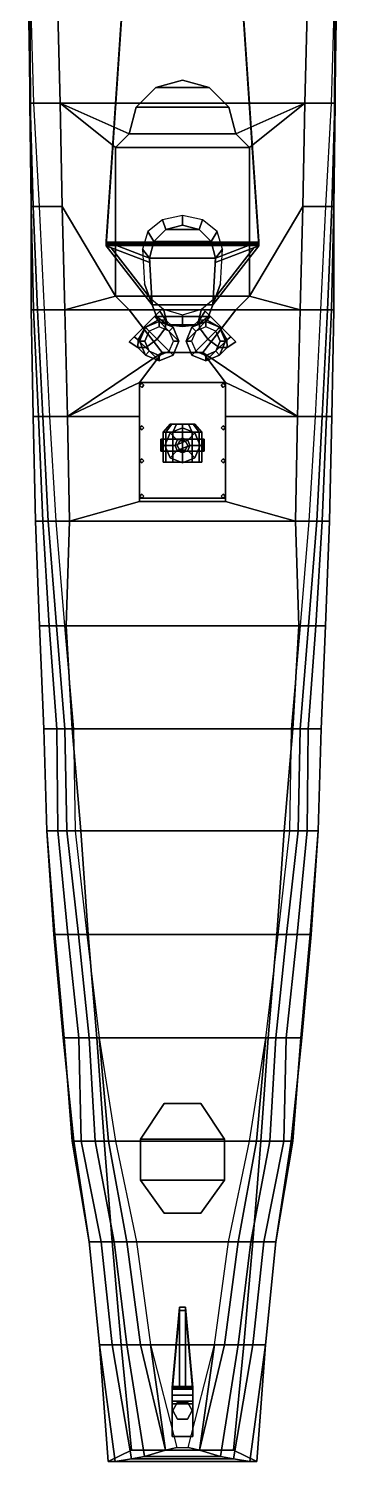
# Model space of a CAD drawing. Extents: x -3.8 to 3.8, y -36.3 to 36.3.
# Drawn here: x -3.77 to 3.77, y -36.3 to -1.26 of the extents above; entities that cross this region are included whole.
import ezdxf

# ---------------------------------------------------------------- set-up
doc = ezdxf.new("R2010")
doc.units = 0
doc.layers.get('0').update_dxf_attribs({"linetype": 'CONTINUOUS'})
doc.layers.add('SUPERSTRUCTURE', color=3, linetype='CONTINUOUS')

msp = doc.modelspace()

# ---------------------------------------------------------------- linework, layer by layer
for points in [[(-3.76, -0.53, 1.01), (-3.77, -0.53, 0.53), (-3.73, -3.08, 0.53), (-3.74, -3.08, 1.01)], [(-3.77, -0.53, 0.53), (-3.72, -0.53), (-3.65, -3.08), (-3.73, -3.08, 0.53)], [(-3.74, -0.53, 1.7), (-3.76, -0.53, 1.01), (-3.74, -3.08, 1.01), (-3.72, -3.08, 1.71)], [(3.73, -3.08, 0.53), (3.65, -3.08), (3.72, -0.53), (3.77, -0.53, 0.53)], [(3.72, -3.08, 1.71), (3.74, -3.08, 1.01), (3.76, -0.53, 1.01), (3.74, -0.53, 1.7)], [(3.74, -3.08, 1.01), (3.73, -3.08, 0.53), (3.77, -0.53, 0.53), (3.76, -0.53, 1.01)], [(-3.74, -3.08, 1.01), (-3.73, -3.08, 0.53), (-3.66, -5.61, 0.53), (-3.71, -5.61, 1.01)], [(-3.72, -3.08, 1.71), (-3.74, -3.08, 1.01), (-3.71, -5.61, 1.01), (-3.71, -5.61, 1.71)], [(-3.73, -3.08, 0.53), (-3.65, -3.08), (-3.51, -5.61), (-3.66, -5.61, 0.53)], [(3.66, -5.61, 0.53), (3.51, -5.61), (3.65, -3.08), (3.73, -3.08, 0.53)], [(3.71, -5.61, 1.01), (3.66, -5.61, 0.53), (3.73, -3.08, 0.53), (3.74, -3.08, 1.01)], [(3.71, -5.61, 1.71), (3.71, -5.61, 1.01), (3.74, -3.08, 1.01), (3.72, -3.08, 1.71)], [(-3.71, -5.61, 1.01), (-3.66, -5.61, 0.53), (-3.55, -8.13, 0.53), (-3.65, -8.13, 1.01)], [(-3.71, -5.61, 1.71), (-3.71, -5.61, 1.01), (-3.65, -8.13, 1.01), (-3.71, -8.13, 1.71)], [(-3.66, -5.61, 0.53), (-3.51, -5.61), (-3.39, -8.13), (-3.55, -8.13, 0.53)], [(3.55, -8.13, 0.53), (3.39, -8.13), (3.51, -5.61), (3.66, -5.61, 0.53)], [(3.65, -8.13, 1.01), (3.55, -8.13, 0.53), (3.66, -5.61, 0.53), (3.71, -5.61, 1.01)], [(3.71, -8.13, 1.71), (3.65, -8.13, 1.01), (3.71, -5.61, 1.01), (3.71, -5.61, 1.71)], [(-3.71, -8.13, 1.71), (-3.65, -8.13, 1.01), (-3.53, -10.74, 1.01), (-3.66, -10.74, 1.71)], [(-3.65, -8.13, 1.01), (-3.55, -8.13, 0.53), (-3.42, -10.74, 0.53), (-3.53, -10.74, 1.01)], [(-3.55, -8.13, 0.53), (-3.39, -8.13), (-3.26, -10.74), (-3.42, -10.74, 0.53)], [(3.42, -10.74, 0.53), (3.26, -10.74), (3.39, -8.13), (3.55, -8.13, 0.53)], [(3.53, -10.74, 1.01), (3.42, -10.74, 0.53), (3.55, -8.13, 0.53), (3.65, -8.13, 1.01)], [(3.66, -10.74, 1.71), (3.53, -10.74, 1.01), (3.65, -8.13, 1.01), (3.71, -8.13, 1.71)], [(-3.66, -10.74, 1.71), (-3.53, -10.74, 1.01), (-3.42, -13.3, 1.01), (-3.6, -13.3, 1.71)], [(-3.53, -10.74, 1.01), (-3.42, -10.74, 0.53), (-3.29, -13.3, 0.53), (-3.42, -13.3, 1.01)], [(-3.42, -10.74, 0.53), (-3.26, -10.74), (-3.1, -13.3), (-3.29, -13.3, 0.53)], [(3.29, -13.3, 0.53), (3.1, -13.3), (3.26, -10.74), (3.42, -10.74, 0.53)], [(3.42, -13.3, 1.01), (3.29, -13.3, 0.53), (3.42, -10.74, 0.53), (3.53, -10.74, 1.01)], [(3.6, -13.3, 1.71), (3.42, -13.3, 1.01), (3.53, -10.74, 1.01), (3.66, -10.74, 1.71)], [(-3.6, -13.3, 1.71), (-3.42, -13.3, 1.01), (-3.27, -15.86, 1.01), (-3.5, -15.86, 1.71)], [(-3.42, -13.3, 1.01), (-3.29, -13.3, 0.53), (-3.09, -15.86, 0.53), (-3.27, -15.86, 1.01)], [(-3.29, -13.3, 0.53), (-3.1, -13.3), (-2.89, -15.86), (-3.09, -15.86, 0.53)], [(3.09, -15.86, 0.53), (2.89, -15.86), (3.1, -13.3), (3.29, -13.3, 0.53)], [(3.27, -15.86, 1.01), (3.09, -15.86, 0.53), (3.29, -13.3, 0.53), (3.42, -13.3, 1.01)], [(3.5, -15.86, 1.71), (3.27, -15.86, 1.01), (3.42, -13.3, 1.01), (3.6, -13.3, 1.71)], [(-3.5, -15.86, 1.71), (-3.27, -15.86, 1.01), (-3.08, -18.38, 1.01), (-3.4, -18.38, 1.71)], [(-3.27, -15.86, 1.01), (-3.09, -15.86, 0.53), (-2.88, -18.38, 0.53), (-3.08, -18.38, 1.01)], [(-3.09, -15.86, 0.53), (-2.89, -15.86), (-2.67, -18.38), (-2.88, -18.38, 0.53)], [(2.88, -18.38, 0.53), (2.67, -18.38), (2.89, -15.86), (3.09, -15.86, 0.53)], [(3.08, -18.38, 1.01), (2.88, -18.38, 0.53), (3.09, -15.86, 0.53), (3.27, -15.86, 1.01)], [(3.4, -18.38, 1.71), (3.08, -18.38, 1.01), (3.27, -15.86, 1.01), (3.5, -15.86, 1.71)], [(-3.4, -18.38, 1.71), (-3.08, -18.38, 1.01), (-3.05, -20.88, 1.01), (-3.32, -20.88, 1.71)], [(-3.08, -18.38, 1.01), (-2.88, -18.38, 0.53), (-2.83, -20.88, 0.53), (-3.05, -20.88, 1.01)], [(-2.88, -18.38, 0.53), (-2.67, -18.38), (-2.63, -20.88), (-2.83, -20.88, 0.53)], [(2.83, -20.88, 0.53), (2.63, -20.88), (2.67, -18.38), (2.88, -18.38, 0.53)], [(3.05, -20.88, 1.01), (2.83, -20.88, 0.53), (2.88, -18.38, 0.53), (3.08, -18.38, 1.01)], [(3.32, -20.88, 1.71), (3.05, -20.88, 1.01), (3.08, -18.38, 1.01), (3.4, -18.38, 1.71)], [(-3.32, -20.88, 1.71), (-3.05, -20.88, 1.01), (-2.81, -23.41, 1.01), (-3.13, -23.41, 1.53)], [(-3.32, -20.88, 1.71), (-3.32, -20.88, 1.71), (-3.13, -23.41, 1.53), (-3.15, -23.41, 1.71)], [(-3.05, -20.88, 1.01), (-2.83, -20.88, 0.53), (-2.55, -23.41, 0.53), (-2.81, -23.41, 1.01)], [(-2.83, -20.88, 0.53), (-2.63, -20.88), (-2.34, -23.41), (-2.55, -23.41, 0.53)], [(2.55, -23.41, 0.53), (2.34, -23.41), (2.63, -20.88), (2.83, -20.88, 0.53)], [(2.81, -23.41, 1.01), (2.55, -23.41, 0.53), (2.83, -20.88, 0.53), (3.05, -20.88, 1.01)], [(3.13, -23.41, 1.53), (2.81, -23.41, 1.01), (3.05, -20.88, 1.01), (3.32, -20.88, 1.71)], [(3.15, -23.41, 1.71), (3.13, -23.41, 1.53), (3.32, -20.88, 1.71)], [(-3.15, -23.41, 1.71), (-3.13, -23.41, 1.53), (-2.9, -25.94, 1.53), (-2.92, -25.94, 1.72)], [(-3.13, -23.41, 1.53), (-2.81, -23.41, 1.01), (-2.54, -25.94, 1.01), (-2.9, -25.94, 1.53)], [(-2.81, -23.41, 1.01), (-2.55, -23.41, 0.53), (-2.29, -25.94, 0.53), (-2.54, -25.94, 1.01)], [(-2.55, -23.41, 0.53), (-2.34, -23.41), (-2.04, -25.94), (-2.29, -25.94, 0.53)], [(2.29, -25.94, 0.53), (2.04, -25.94), (2.34, -23.41), (2.55, -23.41, 0.53)], [(2.54, -25.94, 1.01), (2.29, -25.94, 0.53), (2.55, -23.41, 0.53), (2.81, -23.41, 1.01)], [(2.9, -25.94, 1.53), (2.54, -25.94, 1.01), (2.81, -23.41, 1.01), (3.13, -23.41, 1.53)], [(2.92, -25.94, 1.72), (2.9, -25.94, 1.53), (3.13, -23.41, 1.53), (3.15, -23.41, 1.71)], [(-2.92, -25.94, 1.72), (-2.9, -25.94, 1.53), (-2.7, -28.47, 1.62), (-2.66, -28.47, 1.74)], [(-2.9, -25.94, 1.53), (-2.54, -25.94, 1.01), (-2.48, -28.47, 1.27), (-2.7, -28.47, 1.62)], [(-2.54, -25.94, 1.01), (-2.29, -25.94, 0.53), (-2.14, -28.47, 0.87), (-2.48, -28.47, 1.27)], [(-2.29, -25.94, 0.53), (-2.04, -25.94), (-1.81, -28.47, 0.37), (-2.14, -28.47, 0.87)], [(-2.04, -25.94), (-2.04, -25.94), (-1.64, -28.47), (-1.81, -28.47, 0.37)], [(1.81, -28.47, 0.37), (1.64, -28.47), (2.04, -25.94)], [(2.14, -28.47, 0.87), (1.81, -28.47, 0.37), (2.04, -25.94), (2.29, -25.94, 0.53)], [(2.48, -28.47, 1.27), (2.14, -28.47, 0.87), (2.29, -25.94, 0.53), (2.54, -25.94, 1.01)], [(2.7, -28.47, 1.62), (2.48, -28.47, 1.27), (2.54, -25.94, 1.01), (2.9, -25.94, 1.53)], [(2.66, -28.47, 1.74), (2.7, -28.47, 1.62), (2.9, -25.94, 1.53), (2.92, -25.94, 1.72)], [(-2.66, -28.47, 1.74), (-2.7, -28.47, 1.62), (-2.29, -30.93, 1.61), (-2.29, -30.93, 1.68)], [(-2.7, -28.47, 1.62), (-2.48, -28.47, 1.27), (-1.99, -30.93, 1.27), (-2.29, -30.93, 1.61)], [(-2.48, -28.47, 1.27), (-2.14, -28.47, 0.87), (-1.67, -30.93, 0.87), (-1.99, -30.93, 1.27)], [(-2.14, -28.47, 0.87), (-1.81, -28.47, 0.37), (-1.36, -30.93, 0.37), (-1.67, -30.93, 0.87)], [(-1.81, -28.47, 0.37), (-1.64, -28.47), (-1.13, -30.93), (-1.36, -30.93, 0.37)], [(1.36, -30.93, 0.37), (1.13, -30.93), (1.64, -28.47), (1.81, -28.47, 0.37)], [(1.67, -30.93, 0.87), (1.36, -30.93, 0.37), (1.81, -28.47, 0.37), (2.14, -28.47, 0.87)], [(1.99, -30.93, 1.27), (1.67, -30.93, 0.87), (2.14, -28.47, 0.87), (2.48, -28.47, 1.27)], [(2.29, -30.93, 1.61), (1.99, -30.93, 1.27), (2.48, -28.47, 1.27), (2.7, -28.47, 1.62)], [(2.29, -30.93, 1.68), (2.29, -30.93, 1.61), (2.7, -28.47, 1.62), (2.66, -28.47, 1.74)], [(-2.29, -30.93, 1.68), (-2.29, -30.93, 1.61), (-2.03, -33.45, 1.61), (-2.03, -33.45, 1.68)], [(-2.29, -30.93, 1.61), (-1.99, -30.93, 1.27), (-1.72, -33.45, 1.34), (-2.03, -33.45, 1.61)], [(-1.99, -30.93, 1.27), (-1.67, -30.93, 0.87), (-1.36, -33.45, 0.87), (-1.72, -33.45, 1.34)], [(-1.67, -30.93, 0.87), (-1.36, -30.93, 0.37), (-1.03, -33.45, 0.37), (-1.36, -33.45, 0.87)], [(-1.36, -30.93, 0.37), (-1.13, -30.93), (-0.78, -33.45), (-1.03, -33.45, 0.37)], [(1.03, -33.45, 0.37), (0.78, -33.45), (1.13, -30.93), (1.36, -30.93, 0.37)], [(1.36, -33.45, 0.87), (1.03, -33.45, 0.37), (1.36, -30.93, 0.37), (1.67, -30.93, 0.87)], [(1.72, -33.45, 1.34), (1.36, -33.45, 0.87), (1.67, -30.93, 0.87), (1.99, -30.93, 1.27)], [(2.03, -33.45, 1.61), (1.72, -33.45, 1.34), (1.99, -30.93, 1.27), (2.29, -30.93, 1.61)], [(2.03, -33.45, 1.68), (2.03, -33.45, 1.61), (2.29, -30.93, 1.61), (2.29, -30.93, 1.68)], [(-2.03, -33.45, 1.68), (-2.03, -33.45, 1.61), (-1.65, -36.3, 1.61), (-1.82, -36.3, 1.68)], [(-2.03, -33.45, 1.61), (-1.72, -33.45, 1.34), (-1.25, -36.24, 1.34), (-1.65, -36.3, 1.61)], [(-1.72, -33.45, 1.34), (-1.36, -33.45, 0.87), (-0.93, -36.18, 1.02), (-1.25, -36.24, 1.34)], [(-1.36, -33.45, 0.87), (-1.03, -33.45, 0.37), (-0.42, -36.03, 0.37), (-0.93, -36.18, 1.02)], [(-1.03, -33.45, 0.37), (-0.78, -33.45), (-0.42, -36.03, 0.37)], [(-0.78, -33.45), (-0.14, -35.96), (-0.42, -36.03, 0.37)], [(0.14, -35.96), (0.14, -35.96), (0.78, -33.45), (0.42, -36.03, 0.37)], [(0.93, -36.18, 1.02), (0.42, -36.03, 0.37), (1.03, -33.45, 0.37), (1.36, -33.45, 0.87)], [(0.42, -36.03, 0.37), (0.42, -36.03, 0.37), (0.78, -33.45), (1.03, -33.45, 0.37)], [(1.25, -36.24, 1.34), (0.93, -36.18, 1.02), (1.36, -33.45, 0.87), (1.72, -33.45, 1.34)], [(1.65, -36.3, 1.61), (1.25, -36.24, 1.34), (1.72, -33.45, 1.34), (2.03, -33.45, 1.61)], [(1.82, -36.3, 1.68), (1.65, -36.3, 1.61), (2.03, -33.45, 1.61), (2.03, -33.45, 1.68)], [(-0.93, -36.18, 1.02), (-0.42, -36.03, 0.37), (0.42, -36.03, 0.37), (0.93, -36.18, 1.02)], [(-0.42, -36.03, 0.37), (-0.14, -35.96), (0.14, -35.96), (0.42, -36.03, 0.37)], [(-1.82, -36.3, 1.68), (-1.65, -36.3, 1.61), (1.65, -36.3, 1.61), (1.82, -36.3, 1.68)], [(-1.65, -36.3, 1.61), (-1.25, -36.24, 1.34), (1.25, -36.24, 1.34), (1.65, -36.3, 1.61)], [(-1.25, -36.24, 1.34), (-0.93, -36.18, 1.02), (0.93, -36.18, 1.02), (1.25, -36.24, 1.34)]]:
    msp.add_3dface(points)
at = {"layer": 'SUPERSTRUCTURE'}
for points in [[(-0.5, 13.67, 17.71), (-0.5, 13.76, 17.69), (-1.87, -6.46, 8.6), (-1.87, -6.57, 8.6)], [(-1.87, -6.57, 8.6), (-1.87, -6.46, 8.6), (-0.5, 13.76, 17.69), (-0.5, 13.67, 17.71)], [(1.87, -6.57, 8.6), (1.87, -6.46, 8.6), (0.5, 13.76, 17.69), (0.5, 13.67, 17.71)], [(0.5, 13.67, 17.71), (0.5, 13.76, 17.69), (1.87, -6.46, 8.6), (1.87, -6.57, 8.6)], [(-3.74, -0.53, 1.7), (-3.72, -3.08, 1.71), (-3, -3.08, 2.05), (-3.06, -0.53, 2.02)], [(3, -3.08, 2.05), (3.06, -0.53, 2.02), (-3.06, -0.53, 2.02), (-3, -3.08, 2.05)], [(3.06, -0.53, 2.02), (3, -3.08, 2.05), (3.72, -3.08, 1.71), (3.74, -0.53, 1.7)], [(-0.655, -2.696, 2.04), (-1.134, -3.175, 2.05), (-1.134, -3.175, 2.72), (-0.655, -2.696, 2.72)], [(1.134, -3.175, 2.72), (0.655, -2.696, 2.72), (-0.655, -2.696, 2.72), (-1.134, -3.175, 2.72)], [(0, -2.52, 2.04), (-0.655, -2.696, 2.04), (-0.655, -2.696, 2.72), (0, -2.52, 2.72)], [(0.655, -2.696, 2.72), (0, -2.52, 2.72), (0, -2.52, 2.72), (-0.655, -2.696, 2.72)], [(0.655, -2.696, 2.04), (0, -2.52, 2.04), (0, -2.52, 2.72), (0.655, -2.696, 2.72)], [(1.134, -3.175, 2.05), (0.655, -2.696, 2.04), (0.655, -2.696, 2.72), (1.134, -3.175, 2.72)], [(-3.72, -3.08, 1.71), (-3.71, -5.61, 1.71), (-2.95, -5.61, 2.07), (-3, -3.08, 2.05)], [(-3, -3.08, 2.05), (-1.31, -3.83, 2.056), (1.31, -3.83, 2.056), (3, -3.08, 2.05)], [(-1.64, -4.16, 2.059), (-3, -3.08, 2.05), (-2.95, -5.61, 2.07), (-1.64, -7.8, 2.087)], [(-3, -3.08, 2.05), (-3, -3.08, 2.05), (-1.64, -4.16, 2.056), (-1.31, -3.83, 2.056)], [(1.31, -3.83, 2.056), (1.64, -4.16, 2.059), (3, -3.08, 2.05)], [(2.95, -5.61, 2.07), (3, -3.08, 2.05), (1.64, -4.16, 2.059), (1.64, -7.8, 2.087)], [(3, -3.08, 2.05), (2.95, -5.61, 2.07), (3.71, -5.61, 1.71), (3.72, -3.08, 1.71)], [(-1.134, -3.175, 2.05), (-1.31, -3.83, 2.056), (-1.31, -3.83, 2.72), (-1.134, -3.175, 2.72)], [(1.31, -3.83, 2.72), (1.134, -3.175, 2.72), (-1.134, -3.175, 2.72), (-1.31, -3.83, 2.72)], [(1.31, -3.83, 2.056), (1.134, -3.175, 2.05), (1.134, -3.175, 2.72), (1.31, -3.83, 2.72)], [(-1.31, -3.83, 2.72), (-1.64, -4.16, 2.72), (1.64, -4.16, 2.72), (1.31, -3.83, 2.72)], [(-1.31, -3.83, 2.056), (-1.64, -4.16, 2.059), (-1.64, -4.16, 2.72), (-1.31, -3.83, 2.72)], [(1.64, -4.16, 2.72), (1.64, -4.16, 2.059), (1.31, -3.83, 2.056), (1.31, -3.83, 2.72)], [(1.64, -7.8, 2.72), (1.64, -4.16, 2.72), (-1.64, -4.16, 2.72), (-1.64, -7.8, 2.72)], [(-1.64, -4.16, 2.72), (-1.64, -4.16, 2.059), (-1.64, -7.8, 2.087), (-1.64, -7.8, 2.72)], [(1.64, -7.8, 2.087), (1.64, -4.16, 2.059), (1.64, -4.16, 2.72), (1.64, -7.8, 2.72)], [(-3.71, -5.61, 1.71), (-3.71, -8.13, 1.71), (-2.88, -8.13, 2.09), (-2.95, -5.61, 2.07)], [(-2.88, -8.13, 2.09), (-2.88, -8.13, 2.09), (-1.64, -7.8, 2.087), (-2.95, -5.61, 2.07)], [(-0.49, -5.93, 2.72), (-0.849, -6.22, 2.72), (-0.701, -6.465, 6.64), (-0.405, -6.169, 6.67)], [(0, -5.83, 2.72), (-0.49, -5.93, 2.72), (-0.405, -6.169, 6.67), (0, -6.06, 6.68)], [(0.49, -5.93, 2.72), (0, -5.83, 2.72), (0, -6.06, 6.68), (0.405, -6.169, 6.67)], [(0.849, -6.22, 2.72), (0.49, -5.93, 2.72), (0.405, -6.169, 6.67), (0.701, -6.465, 6.64)], [(2.88, -8.13, 2.09), (2.95, -5.61, 2.07), (1.64, -7.8, 2.087)], [(2.95, -5.61, 2.07), (2.88, -8.13, 2.09), (3.71, -8.13, 1.71), (3.71, -5.61, 1.71)], [(-0.849, -6.22, 2.72), (-0.98, -6.65, 2.72), (-0.81, -6.87, 6.6), (-0.701, -6.465, 6.64)], [(0.701, -6.465, 6.64), (0.405, -6.169, 6.67), (-0.405, -6.169, 6.67), (-0.701, -6.465, 6.64)], [(0.405, -6.169, 6.67), (0, -6.06, 6.68), (0, -6.06, 6.68), (-0.405, -6.169, 6.67)], [(0.98, -6.65, 2.72), (0.849, -6.22, 2.72), (0.701, -6.465, 6.64), (0.81, -6.87, 6.6)], [(-1.87, -6.57, 8.6), (-1.87, -6.46, 8.6), (-0.81, -6.87, 6.58), (-0.8, -6.98, 6.58)], [(-0.8, -6.98, 6.58), (-0.81, -6.87, 6.58), (-1.87, -6.46, 8.6), (-1.87, -6.57, 8.6)], [(-0.74, -8.01, 6.5), (-0.75, -7.9, 6.5), (-1.75, -6.616, 8.372), (-1.87, -6.57, 8.6)], [(-1.87, -6.57, 8.6), (-1.75, -6.616, 8.372), (-0.75, -7.9, 6.5), (-0.74, -8.01, 6.5)], [(-1.85, -6.48, 8.55), (-1.85, -6.52, 8.59), (1.85, -6.52, 8.59), (1.85, -6.48, 8.55)], [(-1.85, -6.52, 8.51), (-1.85, -6.48, 8.55), (1.85, -6.48, 8.55), (1.85, -6.52, 8.51)], [(-1.85, -6.52, 8.59), (-1.85, -6.56, 8.55), (1.85, -6.56, 8.55), (1.85, -6.52, 8.59)], [(-1.85, -6.56, 8.55), (-1.85, -6.52, 8.51), (1.85, -6.52, 8.51), (1.85, -6.56, 8.55)], [(-0.98, -6.65, 2.72), (-0.93, -7.5, 2.72), (-0.74, -8.01, 6.51), (-0.81, -6.87, 6.6)], [(0.81, -6.87, 6.6), (0.701, -6.465, 6.64), (-0.701, -6.465, 6.64), (-0.81, -6.87, 6.6)], [(0.74, -8.01, 6.5), (0.75, -7.9, 6.5), (1.75, -6.616, 8.372), (1.87, -6.57, 8.6)], [(1.87, -6.57, 8.6), (1.75, -6.616, 8.372), (0.75, -7.9, 6.5), (0.74, -8.01, 6.5)], [(0.93, -7.5, 2.72), (0.98, -6.65, 2.72), (0.81, -6.87, 6.6), (0.74, -8.01, 6.51)], [(0.8, -6.98, 6.58), (0.81, -6.87, 6.58), (1.87, -6.46, 8.6), (1.87, -6.57, 8.6)], [(1.87, -6.57, 8.6), (1.87, -6.46, 8.6), (0.81, -6.87, 6.58), (0.8, -6.98, 6.58)], [(0.74, -8.01, 6.51), (0.81, -6.87, 6.6), (-0.81, -6.87, 6.6), (-0.74, -8.01, 6.51)], [(-0.93, -7.5, 2.72), (-0.805, -7.83, 2.72), (-0.641, -8.3, 6.48), (-0.74, -8.01, 6.51)], [(0.805, -7.83, 2.72), (0.93, -7.5, 2.72), (0.74, -8.01, 6.51), (0.641, -8.3, 6.48)], [(-2.88, -8.13, 2.09), (-2.88, -8.13, 2.09), (-1.31, -8.13, 2.09), (-1.64, -7.8, 2.087)], [(-1.64, -7.8, 2.72), (-1.64, -7.8, 2.087), (-1.31, -8.13, 2.09), (-1.31, -8.13, 2.72)], [(1.31, -8.13, 2.72), (1.64, -7.8, 2.72), (-1.64, -7.8, 2.72), (-1.31, -8.13, 2.72)], [(-0.805, -7.83, 2.72), (-0.465, -8.12, 2.72), (-0.37, -8.5, 6.45), (-0.641, -8.3, 6.48)], [(0.641, -8.3, 6.48), (0.74, -8.01, 6.51), (-0.74, -8.01, 6.51), (-0.641, -8.3, 6.48)], [(0.465, -8.12, 2.72), (0.805, -7.83, 2.72), (0.641, -8.3, 6.48), (0.37, -8.5, 6.45)], [(1.31, -8.13, 2.09), (1.64, -7.8, 2.087), (1.64, -7.8, 2.72), (1.31, -8.13, 2.72)], [(2.88, -8.13, 2.09), (1.64, -7.8, 2.087), (1.31, -8.13, 2.09)], [(-3.71, -8.13, 1.71), (-3.66, -10.74, 1.71), (-2.82, -10.74, 2.15), (-2.88, -8.13, 2.09)], [(-2.88, -8.13, 2.09), (-2.82, -10.74, 2.15), (-0.5, -9.18, 2.114), (-1.31, -8.13, 2.09)], [(0.5, -9.18, 2.72), (1.31, -8.13, 2.72), (-1.31, -8.13, 2.72), (-0.5, -9.18, 2.72)], [(-1.31, -8.13, 2.72), (-1.31, -8.13, 2.09), (-0.849, -8.728, 2.104), (-0.849, -8.728, 2.72)], [(-1.305, -8.914, 4.33), (-1.185, -8.794, 4.76), (-0.676, -8.285, 4.76), (-0.556, -8.165, 4.33)], [(-1.185, -8.794, 3.92), (-1.305, -8.914, 4.33), (-0.556, -8.165, 4.33), (-0.676, -8.285, 3.92)], [(-0.931, -8.539, 3.79), (-1.185, -8.794, 3.92), (-0.676, -8.285, 3.92), (-0.931, -8.539, 3.79)], [(-0.931, -8.539, 4.95), (-0.676, -8.285, 4.76), (-1.185, -8.794, 4.76), (-0.931, -8.539, 4.95)], [(-0.931, -8.539, 3.79), (-0.676, -8.285, 3.92), (-0.606, -8.384, 3.991), (-0.909, -8.561, 3.85)], [(-0.676, -8.285, 4.76), (-0.931, -8.539, 4.95), (-0.619, -8.851, 4.81), (-0.415, -8.575, 4.669)], [(-0.909, -8.561, 3.85), (-0.606, -8.384, 3.991), (-0.57, -8.42, 3.621), (-0.909, -8.561, 3.48)], [(-0.556, -8.165, 4.33), (-0.676, -8.285, 4.76), (-0.415, -8.575, 4.669), (-0.414, -8.377, 4.33)], [(-0.676, -8.285, 3.92), (-0.556, -8.165, 4.33), (-0.414, -8.377, 4.33), (-0.606, -8.384, 3.991)], [(0.37, -8.5, 6.45), (0.641, -8.3, 6.48), (-0.641, -8.3, 6.48), (-0.37, -8.5, 6.45)], [(-0.606, -8.384, 3.991), (-0.414, -8.377, 4.33), (-0.231, -8.561, 3.96), (-0.57, -8.42, 3.621)], [(-0.465, -8.12, 2.72), (0, -8.26, 2.72), (0, -8.54, 6.44), (-0.37, -8.5, 6.45)], [(-0.414, -8.377, 4.33), (-0.415, -8.575, 4.669), (-0.09, -8.9, 4.299), (-0.231, -8.561, 3.96)], [(0, -8.26, 2.72), (0.465, -8.12, 2.72), (0.37, -8.5, 6.45), (0, -8.54, 6.44)], [(0.415, -8.575, 4.669), (0.414, -8.377, 4.33), (0.231, -8.561, 3.96), (0.09, -8.9, 4.299)], [(0.414, -8.377, 4.33), (0.606, -8.384, 3.991), (0.57, -8.42, 3.621), (0.231, -8.561, 3.96)], [(0.556, -8.165, 4.33), (0.676, -8.285, 3.92), (0.606, -8.384, 3.991), (0.414, -8.377, 4.33)], [(0.676, -8.285, 4.76), (0.556, -8.165, 4.33), (0.414, -8.377, 4.33), (0.415, -8.575, 4.669)], [(0.931, -8.539, 4.95), (0.676, -8.285, 4.76), (0.415, -8.575, 4.669), (0.619, -8.851, 4.81)], [(0.5, -9.18, 2.114), (2.82, -10.74, 2.15), (2.88, -8.13, 2.09), (1.31, -8.13, 2.09)], [(0.556, -8.165, 4.33), (0.676, -8.285, 4.76), (1.185, -8.794, 4.76), (1.305, -8.914, 4.33)], [(0.676, -8.285, 3.92), (0.556, -8.165, 4.33), (1.305, -8.914, 4.33), (1.185, -8.794, 3.92)], [(0.606, -8.384, 3.991), (0.909, -8.561, 3.85), (0.909, -8.561, 3.48), (0.57, -8.42, 3.621)], [(0.676, -8.285, 3.92), (0.931, -8.539, 3.79), (0.909, -8.561, 3.85), (0.606, -8.384, 3.991)], [(0.931, -8.539, 4.95), (1.185, -8.794, 4.76), (0.676, -8.285, 4.76), (0.931, -8.539, 4.95)], [(0.931, -8.539, 3.79), (0.676, -8.285, 3.92), (1.185, -8.794, 3.92), (0.931, -8.539, 3.79)], [(0.849, -8.728, 2.104), (1.31, -8.13, 2.09), (1.31, -8.13, 2.72), (0.849, -8.728, 2.72)], [(2.88, -8.13, 2.09), (2.82, -10.74, 2.15), (3.66, -10.74, 1.71), (3.71, -8.13, 1.71)], [(-1.185, -8.794, 3.92), (-0.931, -8.539, 3.79), (-0.909, -8.561, 3.85), (-1.086, -8.864, 3.991)], [(-0.931, -8.539, 4.95), (-1.185, -8.794, 4.76), (-0.895, -9.055, 4.669), (-0.619, -8.851, 4.81)], [(-1.086, -8.864, 3.991), (-0.909, -8.561, 3.85), (-0.909, -8.561, 3.48), (-1.05, -8.9, 3.621)], [(-0.909, -8.561, 3.01), (-1.05, -8.9, 3.01), (-1.05, -8.9, 3.621), (-0.909, -8.561, 3.48)], [(-1.05, -8.9, 3.01), (-0.909, -8.561, 3.01), (-0.817, -8.653, 2.72), (-0.92, -8.9, 2.72)], [(-0.849, -8.728, 2.104), (-0.92, -8.9, 2.1), (-0.92, -8.9, 2.72), (-0.849, -8.728, 2.72)], [(-0.57, -8.42, 3.01), (-0.909, -8.561, 3.01), (-0.909, -8.561, 3.48), (-0.57, -8.42, 3.621)], [(-0.909, -8.561, 3.01), (-0.57, -8.42, 3.01), (-0.57, -8.55, 2.72), (-0.817, -8.653, 2.72)], [(-0.415, -8.575, 4.669), (-0.619, -8.851, 4.81), (-0.231, -9.239, 4.44), (-0.09, -8.9, 4.299)], [(-0.231, -8.561, 3.01), (-0.57, -8.42, 3.01), (-0.57, -8.42, 3.621), (-0.231, -8.561, 3.96)], [(-0.57, -8.42, 3.01), (-0.231, -8.561, 3.01), (-0.323, -8.653, 2.72), (-0.57, -8.55, 2.72)], [(0, -8.54, 6.44), (0.37, -8.5, 6.45), (-0.37, -8.5, 6.45), (0, -8.54, 6.44)], [(-0.231, -8.561, 3.01), (-0.09, -8.9, 3.01), (-0.22, -8.9, 2.72), (-0.323, -8.653, 2.72)], [(-0.09, -8.9, 3.01), (-0.231, -8.561, 3.01), (-0.231, -8.561, 3.96), (-0.09, -8.9, 4.299)], [(0.231, -8.561, 3.01), (0.09, -8.9, 3.01), (0.09, -8.9, 4.299), (0.231, -8.561, 3.96)], [(0.09, -8.9, 3.01), (0.231, -8.561, 3.01), (0.323, -8.653, 2.72), (0.22, -8.9, 2.72)], [(0.619, -8.851, 4.81), (0.415, -8.575, 4.669), (0.09, -8.9, 4.299), (0.231, -9.239, 4.44)], [(0.57, -8.42, 3.01), (0.231, -8.561, 3.01), (0.231, -8.561, 3.96), (0.57, -8.42, 3.621)], [(0.231, -8.561, 3.01), (0.57, -8.42, 3.01), (0.57, -8.55, 2.72), (0.323, -8.653, 2.72)], [(0.909, -8.561, 3.01), (0.57, -8.42, 3.01), (0.57, -8.42, 3.621), (0.909, -8.561, 3.48)], [(0.57, -8.42, 3.01), (0.909, -8.561, 3.01), (0.817, -8.653, 2.72), (0.57, -8.55, 2.72)], [(1.185, -8.794, 4.76), (0.931, -8.539, 4.95), (0.619, -8.851, 4.81), (0.895, -9.055, 4.669)], [(0.909, -8.561, 3.01), (1.05, -8.9, 3.01), (0.92, -8.9, 2.72), (0.817, -8.653, 2.72)], [(0.92, -8.9, 2.1), (0.849, -8.728, 2.104), (0.849, -8.728, 2.72), (0.92, -8.9, 2.72)], [(0.931, -8.539, 3.79), (1.185, -8.794, 3.92), (1.086, -8.864, 3.991), (0.909, -8.561, 3.85)], [(1.05, -8.9, 3.01), (0.909, -8.561, 3.01), (0.909, -8.561, 3.48), (1.05, -8.9, 3.621)], [(0.909, -8.561, 3.85), (1.086, -8.864, 3.991), (1.05, -8.9, 3.621), (0.909, -8.561, 3.48)], [(-1.185, -8.794, 4.76), (-1.305, -8.914, 4.33), (-1.093, -9.056, 4.33), (-0.895, -9.055, 4.669)], [(-1.305, -8.914, 4.33), (-1.185, -8.794, 3.92), (-1.086, -8.864, 3.991), (-1.093, -9.056, 4.33)], [(-1.093, -9.056, 4.33), (-1.086, -8.864, 3.991), (-1.05, -8.9, 3.621), (-0.909, -9.239, 3.96)], [(-0.895, -9.055, 4.669), (-1.093, -9.056, 4.33), (-0.909, -9.239, 3.96), (-0.57, -9.38, 4.299)], [(-1.05, -8.9, 3.01), (-0.909, -9.239, 3.01), (-0.909, -9.239, 3.96), (-1.05, -8.9, 3.621)], [(-0.909, -9.239, 3.01), (-1.05, -8.9, 3.01), (-0.92, -8.9, 2.72), (-0.817, -9.147, 2.72)], [(-0.92, -8.9, 2.1), (-0.817, -9.147, 2.11), (-0.817, -9.147, 2.72), (-0.92, -8.9, 2.72)], [(-0.619, -8.851, 4.81), (-0.895, -9.055, 4.669), (-0.57, -9.38, 4.299), (-0.231, -9.239, 4.44)], [(-0.09, -8.9, 3.01), (-0.231, -9.239, 3.01), (-0.323, -9.147, 2.72), (-0.22, -8.9, 2.72)], [(-0.231, -9.239, 3.01), (-0.09, -8.9, 3.01), (-0.09, -8.9, 4.299), (-0.231, -9.239, 4.44)], [(0.09, -8.9, 3.01), (0.231, -9.239, 3.01), (0.231, -9.239, 4.44), (0.09, -8.9, 4.299)], [(0.231, -9.239, 3.01), (0.09, -8.9, 3.01), (0.22, -8.9, 2.72), (0.323, -9.147, 2.72)], [(0.895, -9.055, 4.669), (0.619, -8.851, 4.81), (0.231, -9.239, 4.44), (0.57, -9.38, 4.299)], [(1.093, -9.056, 4.33), (0.895, -9.055, 4.669), (0.57, -9.38, 4.299), (0.909, -9.239, 3.96)], [(1.05, -8.9, 3.01), (0.909, -9.239, 3.01), (0.817, -9.147, 2.72), (0.92, -8.9, 2.72)], [(0.817, -9.147, 2.11), (0.92, -8.9, 2.1), (0.92, -8.9, 2.72), (0.817, -9.147, 2.72)], [(1.305, -8.914, 4.33), (1.185, -8.794, 4.76), (0.895, -9.055, 4.669), (1.093, -9.056, 4.33)], [(1.086, -8.864, 3.991), (1.093, -9.056, 4.33), (0.909, -9.239, 3.96), (1.05, -8.9, 3.621)], [(0.909, -9.239, 3.01), (1.05, -8.9, 3.01), (1.05, -8.9, 3.621), (0.909, -9.239, 3.96)], [(1.185, -8.794, 3.92), (1.305, -8.914, 4.33), (1.093, -9.056, 4.33), (1.086, -8.864, 3.991)], [(-0.5, -9.18, 2.114), (-2.82, -10.74, 2.15), (-2.82, -10.74, 2.15), (-1.05, -9.91, 2.131)], [(-0.5, -9.18, 2.114), (-1.05, -9.91, 2.131), (1.05, -9.91, 2.131), (0.5, -9.18, 2.114)], [(-0.57, -9.38, 3.01), (-0.909, -9.239, 3.01), (-0.817, -9.147, 2.72), (-0.57, -9.25, 2.72)], [(-0.909, -9.239, 3.01), (-0.57, -9.38, 3.01), (-0.57, -9.38, 4.299), (-0.909, -9.239, 3.96)], [(-0.817, -9.147, 2.11), (-0.57, -9.25, 2.11), (-0.57, -9.25, 2.72), (-0.817, -9.147, 2.72)], [(-0.231, -9.239, 3.01), (-0.57, -9.38, 3.01), (-0.57, -9.25, 2.72), (-0.323, -9.147, 2.72)], [(-0.57, -9.25, 2.11), (-0.401, -9.18, 2.114), (-0.401, -9.18, 2.72), (-0.57, -9.25, 2.72)], [(-0.57, -9.38, 3.01), (-0.231, -9.239, 3.01), (-0.231, -9.239, 4.44), (-0.57, -9.38, 4.299)], [(-0.401, -9.18, 2.72), (-0.401, -9.18, 2.114), (0.401, -9.18, 2.114), (0.401, -9.18, 2.72)], [(0.57, -9.38, 3.01), (0.231, -9.239, 3.01), (0.323, -9.147, 2.72), (0.57, -9.25, 2.72)], [(0.231, -9.239, 3.01), (0.57, -9.38, 3.01), (0.57, -9.38, 4.299), (0.231, -9.239, 4.44)], [(0.401, -9.18, 2.114), (0.57, -9.25, 2.11), (0.57, -9.25, 2.72), (0.401, -9.18, 2.72)], [(2.82, -10.74, 2.15), (2.82, -10.74, 2.15), (0.5, -9.18, 2.114), (1.05, -9.91, 2.131)], [(0.909, -9.239, 3.01), (0.57, -9.38, 3.01), (0.57, -9.25, 2.72), (0.817, -9.147, 2.72)], [(0.57, -9.25, 2.11), (0.817, -9.147, 2.11), (0.817, -9.147, 2.72), (0.57, -9.25, 2.72)], [(0.57, -9.38, 3.01), (0.909, -9.239, 3.01), (0.909, -9.239, 3.96), (0.57, -9.38, 4.299)], [(-1.05, -9.91, 2.131), (-2.82, -10.74, 2.15), (-2.82, -10.74, 2.15), (-1.05, -10.74, 2.15)], [(-1.05, -9.91, 2.63), (-1.05, -9.91, 2.131), (-1.05, -10.74, 2.15), (-1.05, -10.74, 2.63)], [(1.05, -12.82, 2.63), (1.05, -9.91, 2.63), (-1.05, -9.91, 2.63), (-1.05, -12.82, 2.63)], [(1.05, -9.91, 2.63), (1.05, -9.91, 2.131), (-1.05, -9.91, 2.131), (-1.05, -9.91, 2.63)], [(-1.05, -9.91, 4.04), (-1.05, -9.91, 3.88), (-1.05, -12.74, 3.88), (-1.05, -12.74, 4.04)], [(1.05, -9.91, 4.04), (1.05, -9.91, 3.88), (-1.05, -9.91, 3.88), (-1.05, -9.91, 4.04)], [(-1.05, -12.74, 3.88), (-1.05, -9.91, 3.88), (1.05, -9.91, 3.88), (1.05, -12.74, 3.88)], [(1.05, -12.74, 4.04), (1.05, -9.91, 4.04), (-1.05, -9.91, 4.04), (-1.05, -12.74, 4.04)], [(-1, -9.93, 2.63), (-1.05, -9.98, 2.63), (-1.05, -9.98, 3.88), (-1, -9.93, 3.88)], [(-1.05, -9.98, 2.63), (-1, -10.03, 2.63), (-1, -10.03, 3.88), (-1.05, -9.98, 3.88)], [(-0.95, -9.98, 2.63), (-1, -9.93, 2.63), (-1, -9.93, 3.88), (-0.95, -9.98, 3.88)], [(-1, -10.03, 2.63), (-0.95, -9.98, 2.63), (-0.95, -9.98, 3.88), (-1, -10.03, 3.88)], [(1, -9.93, 2.63), (0.95, -9.98, 2.63), (0.95, -9.98, 3.88), (1, -9.93, 3.88)], [(0.95, -9.98, 2.63), (1, -10.03, 2.63), (1, -10.03, 3.88), (0.95, -9.98, 3.88)], [(1.05, -9.98, 2.63), (1, -9.93, 2.63), (1, -9.93, 3.88), (1.05, -9.98, 3.88)], [(1, -10.03, 2.63), (1.05, -9.98, 2.63), (1.05, -9.98, 3.88), (1, -10.03, 3.88)], [(1.05, -10.74, 2.15), (1.05, -9.91, 2.131), (1.05, -9.91, 2.63), (1.05, -10.74, 2.63)], [(2.82, -10.74, 2.15), (2.82, -10.74, 2.15), (1.05, -9.91, 2.131), (1.05, -10.74, 2.15)], [(1.05, -12.74, 3.88), (1.05, -9.91, 3.88), (1.05, -9.91, 4.04), (1.05, -12.74, 4.04)], [(-3.66, -10.74, 1.71), (-3.6, -13.3, 1.71), (-2.77, -13.3, 2.14), (-2.82, -10.74, 2.15)], [(-1.05, -10.74, 2.15), (-2.82, -10.74, 2.15), (-2.77, -13.3, 2.14), (-1.05, -12.82, 2.142)], [(-1.05, -10.74, 2.63), (-1.05, -10.74, 2.15), (-1.05, -12.82, 2.142), (-1.05, -12.82, 2.63)], [(1.05, -12.82, 2.142), (1.05, -10.74, 2.15), (1.05, -10.74, 2.63), (1.05, -12.82, 2.63)], [(2.77, -13.3, 2.14), (2.82, -10.74, 2.15), (1.05, -10.74, 2.15), (1.05, -12.82, 2.142)], [(2.82, -10.74, 2.15), (2.77, -13.3, 2.14), (3.6, -13.3, 1.71), (3.66, -10.74, 1.71)], [(-1, -10.97, 2.63), (-1.05, -11.02, 2.63), (-1.05, -11.02, 3.88), (-1, -10.97, 3.88)], [(-1.05, -11.02, 2.63), (-1, -11.07, 2.63), (-1, -11.07, 3.88), (-1.05, -11.02, 3.88)], [(-0.95, -11.02, 2.63), (-1, -10.97, 2.63), (-1, -10.97, 3.88), (-0.95, -11.02, 3.88)], [(-1, -11.07, 2.63), (-0.95, -11.02, 2.63), (-0.95, -11.02, 3.88), (-1, -11.07, 3.88)], [(-0.47, -11.13, 5.33), (-0.407, -11.13, 5.565), (-0.26, -10.93, 5.48), (-0.3, -10.93, 5.33)], [(-0.407, -11.13, 5.095), (-0.47, -11.13, 5.33), (-0.3, -10.93, 5.33), (-0.26, -10.93, 5.18)], [(-0.47, -11.86, 5.33), (-0.407, -11.86, 5.565), (-0.407, -11.13, 5.565), (-0.47, -11.13, 5.33)], [(-0.407, -11.86, 5.095), (-0.47, -11.86, 5.33), (-0.47, -11.13, 5.33), (-0.407, -11.13, 5.095)], [(-0.304, -11.146, 4.04), (-0.43, -11.45, 4.04), (-0.43, -11.45, 4.35), (-0.304, -11.146, 4.35)], [(-0.304, -11.146, 4.35), (-0.43, -11.45, 4.35), (-0.18, -11.45, 4.35), (-0.127, -11.323, 4.35)], [(-0.407, -11.13, 5.565), (-0.235, -11.13, 5.737), (-0.15, -10.93, 5.59), (-0.26, -10.93, 5.48)], [(-0.235, -11.13, 4.923), (-0.407, -11.13, 5.095), (-0.26, -10.93, 5.18), (-0.15, -10.93, 5.07)], [(-0.407, -11.86, 5.565), (-0.235, -11.86, 5.737), (-0.235, -11.13, 5.737), (-0.407, -11.13, 5.565)], [(-0.235, -11.86, 4.923), (-0.407, -11.86, 5.095), (-0.407, -11.13, 5.095), (-0.235, -11.13, 4.923)], [(0, -11.02, 4.04), (-0.304, -11.146, 4.04), (-0.304, -11.146, 4.35), (0, -11.02, 4.35)], [(0, -11.02, 4.35), (-0.304, -11.146, 4.35), (-0.127, -11.323, 4.35), (0, -11.27, 4.35)], [(-0.26, -10.93, 5.48), (0.15, -10.93, 5.07), (0, -10.93, 5.03), (-0.3, -10.93, 5.33)], [(-0.3, -10.93, 5.33), (0, -10.93, 5.03), (-0.15, -10.93, 5.07), (-0.26, -10.93, 5.18)], [(-0.15, -10.93, 5.59), (0.26, -10.93, 5.18), (0.15, -10.93, 5.07), (-0.26, -10.93, 5.48)], [(-0.235, -11.13, 5.737), (0, -11.13, 5.8), (0, -10.93, 5.63), (-0.15, -10.93, 5.59)], [(0, -11.13, 4.86), (-0.235, -11.13, 4.923), (-0.15, -10.93, 5.07), (0, -10.93, 5.03)], [(-0.235, -11.86, 5.737), (0, -11.86, 5.8), (0, -11.13, 5.8), (-0.235, -11.13, 5.737)], [(0, -11.86, 4.86), (-0.235, -11.86, 4.923), (-0.235, -11.13, 4.923), (0, -11.13, 4.86)], [(0, -10.93, 5.63), (0.3, -10.93, 5.33), (0.26, -10.93, 5.18), (-0.15, -10.93, 5.59)], [(0, -11.13, 5.8), (0.235, -11.13, 5.737), (0.15, -10.93, 5.59), (0, -10.93, 5.63)], [(0.235, -11.13, 4.923), (0, -11.13, 4.86), (0, -10.93, 5.03), (0.15, -10.93, 5.07)], [(0.15, -10.93, 5.59), (0.26, -10.93, 5.48), (0.3, -10.93, 5.33), (0, -10.93, 5.63)], [(0.304, -11.146, 4.04), (0, -11.02, 4.04), (0, -11.02, 4.35), (0.304, -11.146, 4.35)], [(0.304, -11.146, 4.35), (0, -11.02, 4.35), (0, -11.27, 4.35), (0.127, -11.323, 4.35)], [(0, -11.86, 5.8), (0.235, -11.86, 5.737), (0.235, -11.13, 5.737), (0, -11.13, 5.8)], [(0.235, -11.86, 4.923), (0, -11.86, 4.86), (0, -11.13, 4.86), (0.235, -11.13, 4.923)], [(0.43, -11.45, 4.35), (0.304, -11.146, 4.35), (0.127, -11.323, 4.35), (0.18, -11.45, 4.35)], [(0.235, -11.13, 5.737), (0.407, -11.13, 5.565), (0.26, -10.93, 5.48), (0.15, -10.93, 5.59)], [(0.407, -11.13, 5.095), (0.235, -11.13, 4.923), (0.15, -10.93, 5.07), (0.26, -10.93, 5.18)], [(0.235, -11.86, 5.737), (0.407, -11.86, 5.565), (0.407, -11.13, 5.565), (0.235, -11.13, 5.737)], [(0.407, -11.86, 5.095), (0.235, -11.86, 4.923), (0.235, -11.13, 4.923), (0.407, -11.13, 5.095)], [(0.407, -11.13, 5.565), (0.47, -11.13, 5.33), (0.3, -10.93, 5.33), (0.26, -10.93, 5.48)], [(0.47, -11.13, 5.33), (0.407, -11.13, 5.095), (0.26, -10.93, 5.18), (0.3, -10.93, 5.33)], [(0.43, -11.45, 4.04), (0.304, -11.146, 4.04), (0.304, -11.146, 4.35), (0.43, -11.45, 4.35)], [(0.407, -11.86, 5.565), (0.47, -11.86, 5.33), (0.47, -11.13, 5.33), (0.407, -11.13, 5.565)], [(0.47, -11.86, 5.33), (0.407, -11.86, 5.095), (0.407, -11.13, 5.095), (0.47, -11.13, 5.33)], [(1, -10.97, 2.63), (0.95, -11.02, 2.63), (0.95, -11.02, 3.88), (1, -10.97, 3.88)], [(0.95, -11.02, 2.63), (1, -11.07, 2.63), (1, -11.07, 3.88), (0.95, -11.02, 3.88)], [(1.05, -11.02, 2.63), (1, -10.97, 2.63), (1, -10.97, 3.88), (1.05, -11.02, 3.88)], [(1, -11.07, 2.63), (1.05, -11.02, 2.63), (1.05, -11.02, 3.88), (1, -11.07, 3.88)], [(-0.47, -11.3, 4.8), (-0.5, -11.3, 4.72), (-0.53, -11.3, 4.84), (-0.47, -11.3, 4.84)], [(-0.53, -11.59, 4.84), (-0.53, -11.3, 4.84), (-0.5, -11.3, 4.72), (-0.5, -11.59, 4.72)], [(-0.5, -11.53, 5.33), (-0.5, -11.36, 5.33), (-0.53, -11.3, 4.84), (-0.53, -11.59, 4.84)], [(-0.47, -11.3, 4.84), (-0.53, -11.3, 4.84), (-0.5, -11.36, 5.33), (-0.47, -11.36, 5.33)], [(-0.47, -11.53, 5.33), (-0.5, -11.53, 5.33), (-0.53, -11.59, 4.84), (-0.47, -11.59, 4.84)], [(0.47, -11.3, 4.8), (0.5, -11.3, 4.72), (-0.5, -11.3, 4.72), (-0.47, -11.3, 4.8)], [(-0.5, -11.59, 4.72), (-0.5, -11.3, 4.72), (0.5, -11.3, 4.72), (0.5, -11.59, 4.72)], [(-0.47, -11.36, 5.33), (-0.5, -11.36, 5.33), (-0.5, -11.4, 5.4), (-0.47, -11.4, 5.4)], [(-0.5, -11.49, 5.4), (-0.5, -11.4, 5.4), (-0.5, -11.36, 5.33), (-0.5, -11.53, 5.33)], [(-0.47, -11.4, 5.4), (-0.5, -11.4, 5.4), (-0.5, -11.49, 5.4), (-0.47, -11.49, 5.4)], [(-0.47, -11.49, 5.4), (-0.5, -11.49, 5.4), (-0.5, -11.53, 5.33), (-0.47, -11.53, 5.33)], [(0.47, -11.59, 4.8), (0.47, -11.3, 4.8), (-0.47, -11.3, 4.8), (-0.47, -11.59, 4.8)], [(-0.47, -11.59, 4.8), (-0.47, -11.3, 4.8), (-0.47, -11.3, 4.84), (-0.47, -11.59, 4.84)], [(-0.47, -11.59, 4.84), (-0.47, -11.3, 4.84), (-0.47, -11.36, 5.33), (-0.47, -11.53, 5.33)], [(-0.47, -11.53, 5.33), (-0.47, -11.36, 5.33), (-0.47, -11.4, 5.4), (-0.47, -11.49, 5.4)], [(-0.43, -11.45, 4.04), (-0.304, -11.754, 4.04), (-0.304, -11.754, 4.35), (-0.43, -11.45, 4.35)], [(-0.43, -11.45, 4.35), (-0.304, -11.754, 4.35), (-0.127, -11.577, 4.35), (-0.18, -11.45, 4.35)], [(-0.18, -11.45, 4.49), (0.127, -11.323, 4.49), (0, -11.27, 4.49), (-0.127, -11.323, 4.49)], [(-0.127, -11.323, 4.35), (-0.18, -11.45, 4.35), (-0.18, -11.45, 4.49), (-0.127, -11.323, 4.49)], [(-0.127, -11.577, 4.49), (0.18, -11.45, 4.49), (0.127, -11.323, 4.49), (-0.18, -11.45, 4.49)], [(-0.18, -11.45, 4.35), (-0.127, -11.577, 4.35), (-0.127, -11.577, 4.49), (-0.18, -11.45, 4.49)], [(-0.065, -11.337, 4.49), (-0.13, -11.45, 4.49), (-0.13, -11.45, 4.72), (-0.065, -11.337, 4.72)], [(-0.13, -11.45, 4.49), (-0.065, -11.563, 4.49), (-0.065, -11.563, 4.72), (-0.13, -11.45, 4.72)], [(0, -11.27, 4.35), (-0.127, -11.323, 4.35), (-0.127, -11.323, 4.49), (0, -11.27, 4.49)], [(0, -11.63, 4.49), (0.127, -11.577, 4.49), (0.18, -11.45, 4.49), (-0.127, -11.577, 4.49)], [(0.065, -11.337, 4.49), (-0.065, -11.337, 4.49), (-0.065, -11.337, 4.72), (0.065, -11.337, 4.72)], [(-0.065, -11.563, 4.49), (0.065, -11.563, 4.49), (0.065, -11.563, 4.72), (-0.065, -11.563, 4.72)], [(0.127, -11.323, 4.35), (0, -11.27, 4.35), (0, -11.27, 4.49), (0.127, -11.323, 4.49)], [(0.13, -11.45, 4.49), (0.065, -11.337, 4.49), (0.065, -11.337, 4.72), (0.13, -11.45, 4.72)], [(0.065, -11.563, 4.49), (0.13, -11.45, 4.49), (0.13, -11.45, 4.72), (0.065, -11.563, 4.72)], [(0.18, -11.45, 4.35), (0.127, -11.323, 4.35), (0.127, -11.323, 4.49), (0.18, -11.45, 4.49)], [(0.127, -11.577, 4.35), (0.18, -11.45, 4.35), (0.18, -11.45, 4.49), (0.127, -11.577, 4.49)], [(0.304, -11.754, 4.35), (0.43, -11.45, 4.35), (0.18, -11.45, 4.35), (0.127, -11.577, 4.35)], [(0.304, -11.754, 4.04), (0.43, -11.45, 4.04), (0.43, -11.45, 4.35), (0.304, -11.754, 4.35)], [(0.47, -11.36, 5.33), (0.5, -11.36, 5.33), (0.53, -11.3, 4.84), (0.47, -11.3, 4.84)], [(0.47, -11.3, 4.84), (0.47, -11.59, 4.84), (0.47, -11.53, 5.33), (0.47, -11.36, 5.33)], [(0.47, -11.3, 4.8), (0.47, -11.59, 4.8), (0.47, -11.59, 4.84), (0.47, -11.3, 4.84)], [(0.47, -11.3, 4.84), (0.53, -11.3, 4.84), (0.5, -11.3, 4.72), (0.47, -11.3, 4.8)], [(0.47, -11.4, 5.4), (0.5, -11.4, 5.4), (0.5, -11.36, 5.33), (0.47, -11.36, 5.33)], [(0.47, -11.36, 5.33), (0.47, -11.53, 5.33), (0.47, -11.49, 5.4), (0.47, -11.4, 5.4)], [(0.47, -11.49, 5.4), (0.5, -11.49, 5.4), (0.5, -11.4, 5.4), (0.47, -11.4, 5.4)], [(0.47, -11.53, 5.33), (0.5, -11.53, 5.33), (0.5, -11.49, 5.4), (0.47, -11.49, 5.4)], [(0.47, -11.59, 4.84), (0.53, -11.59, 4.84), (0.5, -11.53, 5.33), (0.47, -11.53, 5.33)], [(0.5, -11.36, 5.33), (0.5, -11.53, 5.33), (0.53, -11.59, 4.84), (0.53, -11.3, 4.84)], [(0.53, -11.3, 4.84), (0.53, -11.59, 4.84), (0.5, -11.59, 4.72), (0.5, -11.3, 4.72)], [(0.5, -11.4, 5.4), (0.5, -11.49, 5.4), (0.5, -11.53, 5.33), (0.5, -11.36, 5.33)], [(-1, -11.78, 2.63), (-1.05, -11.83, 2.63), (-1.05, -11.83, 3.88), (-1, -11.78, 3.88)], [(-1.05, -11.83, 2.63), (-1, -11.88, 2.63), (-1, -11.88, 3.88), (-1.05, -11.83, 3.88)], [(-0.95, -11.83, 2.63), (-1, -11.78, 2.63), (-1, -11.78, 3.88), (-0.95, -11.83, 3.88)], [(-1, -11.88, 2.63), (-0.95, -11.83, 2.63), (-0.95, -11.83, 3.88), (-1, -11.88, 3.88)], [(-0.47, -11.59, 4.84), (-0.53, -11.59, 4.84), (-0.5, -11.59, 4.72), (-0.47, -11.59, 4.8)], [(-0.47, -11.59, 4.8), (-0.5, -11.59, 4.72), (0.5, -11.59, 4.72), (0.47, -11.59, 4.8)], [(-0.47, -11.86, 5.33), (0.407, -11.86, 5.095), (0.47, -11.86, 5.33), (-0.407, -11.86, 5.565)], [(-0.407, -11.86, 5.095), (0.235, -11.86, 4.923), (0.407, -11.86, 5.095), (-0.47, -11.86, 5.33)], [(-0.407, -11.86, 5.565), (0.47, -11.86, 5.33), (0.407, -11.86, 5.565), (-0.235, -11.86, 5.737)], [(-0.235, -11.86, 4.923), (0, -11.86, 4.86), (0.235, -11.86, 4.923), (-0.407, -11.86, 5.095)], [(-0.304, -11.754, 4.35), (0, -11.88, 4.35), (0, -11.63, 4.35), (-0.127, -11.577, 4.35)], [(-0.304, -11.754, 4.04), (0, -11.88, 4.04), (0, -11.88, 4.35), (-0.304, -11.754, 4.35)], [(-0.235, -11.86, 5.737), (0.407, -11.86, 5.565), (0.235, -11.86, 5.737), (0, -11.86, 5.8)], [(-0.127, -11.577, 4.35), (0, -11.63, 4.35), (0, -11.63, 4.49), (-0.127, -11.577, 4.49)], [(0, -11.63, 4.35), (0.127, -11.577, 4.35), (0.127, -11.577, 4.49), (0, -11.63, 4.49)], [(0, -11.88, 4.35), (0.304, -11.754, 4.35), (0.127, -11.577, 4.35), (0, -11.63, 4.35)], [(0, -11.88, 4.04), (0.304, -11.754, 4.04), (0.304, -11.754, 4.35), (0, -11.88, 4.35)], [(0.47, -11.59, 4.8), (0.5, -11.59, 4.72), (0.53, -11.59, 4.84), (0.47, -11.59, 4.84)], [(1, -11.78, 2.63), (0.95, -11.83, 2.63), (0.95, -11.83, 3.88), (1, -11.78, 3.88)], [(0.95, -11.83, 2.63), (1, -11.88, 2.63), (1, -11.88, 3.88), (0.95, -11.83, 3.88)], [(1.05, -11.83, 2.63), (1, -11.78, 2.63), (1, -11.78, 3.88), (1.05, -11.83, 3.88)], [(1, -11.88, 2.63), (1.05, -11.83, 2.63), (1.05, -11.83, 3.88), (1, -11.88, 3.88)], [(2.77, -13.3, 2.14), (1.05, -12.82, 2.142), (-1.05, -12.82, 2.142), (-2.77, -13.3, 2.14)], [(-1, -12.64, 2.63), (-1.05, -12.69, 2.63), (-1.05, -12.69, 3.88), (-1, -12.64, 3.88)], [(-1.05, -12.69, 2.63), (-1, -12.74, 2.63), (-1, -12.74, 3.88), (-1.05, -12.69, 3.88)], [(-1.05, -12.74, 4.04), (-1.05, -12.74, 3.88), (1.05, -12.74, 3.88), (1.05, -12.74, 4.04)], [(-1.05, -12.82, 2.63), (-1.05, -12.82, 2.142), (1.05, -12.82, 2.142), (1.05, -12.82, 2.63)], [(-0.95, -12.69, 2.63), (-1, -12.64, 2.63), (-1, -12.64, 3.88), (-0.95, -12.69, 3.88)], [(-1, -12.74, 2.63), (-0.95, -12.69, 2.63), (-0.95, -12.69, 3.88), (-1, -12.74, 3.88)], [(1, -12.64, 2.63), (0.95, -12.69, 2.63), (0.95, -12.69, 3.88), (1, -12.64, 3.88)], [(0.95, -12.69, 2.63), (1, -12.74, 2.63), (1, -12.74, 3.88), (0.95, -12.69, 3.88)], [(1.05, -12.69, 2.63), (1, -12.64, 2.63), (1, -12.64, 3.88), (1.05, -12.69, 3.88)], [(1, -12.74, 2.63), (1.05, -12.69, 2.63), (1.05, -12.69, 3.88), (1, -12.74, 3.88)], [(-3.6, -13.3, 1.71), (-3.5, -15.86, 1.71), (-2.85, -15.86, 2.11), (-2.77, -13.3, 2.14)], [(-2.77, -13.3, 2.14), (-2.85, -15.86, 2.11), (2.85, -15.86, 2.11), (2.77, -13.3, 2.14)], [(2.77, -13.3, 2.14), (2.85, -15.86, 2.11), (3.5, -15.86, 1.71), (3.6, -13.3, 1.71)], [(-3.5, -15.86, 1.71), (-3.4, -18.38, 1.71), (-2.7, -18.38, 2.07), (-2.85, -15.86, 2.11)], [(2.7, -18.38, 2.07), (2.85, -15.86, 2.11), (-2.85, -15.86, 2.11), (-2.7, -18.38, 2.07)], [(2.85, -15.86, 2.11), (2.7, -18.38, 2.07), (3.4, -18.38, 1.71), (3.5, -15.86, 1.71)], [(-3.4, -18.38, 1.71), (-3.32, -20.88, 1.71), (-2.49, -20.88, 2.03), (-2.7, -18.38, 2.07)], [(-2.7, -18.38, 2.07), (-2.49, -20.88, 2.03), (2.49, -20.88, 2.03), (2.7, -18.38, 2.07)], [(2.7, -18.38, 2.07), (2.49, -20.88, 2.03), (3.32, -20.88, 1.71), (3.4, -18.38, 1.71)], [(-3.32, -20.88, 1.71), (-3.15, -23.41, 1.71), (-2.31, -23.41, 2), (-2.49, -20.88, 2.03)], [(2.31, -23.41, 2), (2.49, -20.88, 2.03), (-2.49, -20.88, 2.03), (-2.31, -23.41, 2)], [(2.49, -20.88, 2.03), (2.31, -23.41, 2), (3.15, -23.41, 1.71), (3.32, -20.88, 1.71)], [(-3.15, -23.41, 1.71), (-2.92, -25.94, 1.72), (-2.1, -25.94, 1.96), (-2.31, -23.41, 2)], [(-2.31, -23.41, 2), (-2.1, -25.94, 1.96), (2.1, -25.94, 1.96), (2.31, -23.41, 2)], [(2.31, -23.41, 2), (2.1, -25.94, 1.96), (2.92, -25.94, 1.72), (3.15, -23.41, 1.71)], [(-2.92, -25.94, 1.72), (-2.66, -28.47, 1.74), (-1.92, -28.47, 1.93), (-2.1, -25.94, 1.96)], [(1.92, -28.47, 1.93), (2.1, -25.94, 1.96), (-2.1, -25.94, 1.96), (-1.92, -28.47, 1.93)], [(2.1, -25.94, 1.96), (1.92, -28.47, 1.93), (2.66, -28.47, 1.74), (2.92, -25.94, 1.72)], [(-0.45, -27.55, 2.14), (-0.45, -27.55, 1.93), (-1.03, -28.42, 1.93), (-1.03, -28.42, 2.14)], [(1.03, -28.42, 2.14), (0.45, -27.55, 2.14), (-0.45, -27.55, 2.14), (-1.03, -28.42, 2.14)], [(0.45, -27.55, 2.14), (0.45, -27.55, 1.93), (-0.45, -27.55, 1.93), (-0.45, -27.55, 2.14)], [(1.03, -28.42, 1.93), (0.45, -27.55, 1.93), (0.45, -27.55, 2.14), (1.03, -28.42, 2.14)], [(-2.66, -28.47, 1.74), (-2.29, -30.93, 1.68), (-1.72, -30.93, 1.91), (-1.92, -28.47, 1.93)], [(-1.92, -28.47, 1.93), (-1.72, -30.93, 1.91), (1.72, -30.93, 1.91), (1.92, -28.47, 1.93)], [(-1.03, -28.42, 2.14), (-1.03, -29.42, 2.14), (1.03, -29.42, 2.14), (1.03, -28.42, 2.14)], [(-1.03, -28.42, 1.93), (-1.03, -29.42, 1.92), (-1.03, -29.42, 2.14), (-1.03, -28.42, 2.14)], [(1.03, -29.42, 2.14), (1.03, -29.42, 1.92), (1.03, -28.42, 1.93), (1.03, -28.42, 2.14)], [(1.92, -28.47, 1.93), (1.72, -30.93, 1.91), (2.29, -30.93, 1.68), (2.66, -28.47, 1.74)], [(-1.03, -29.42, 2.14), (-0.45, -30.23, 2.14), (0.45, -30.23, 2.14), (1.03, -29.42, 2.14)], [(-1.03, -29.42, 1.92), (-0.45, -30.23, 1.91), (-0.45, -30.23, 2.14), (-1.03, -29.42, 2.14)], [(0.45, -30.23, 2.14), (0.45, -30.23, 1.91), (1.03, -29.42, 1.92), (1.03, -29.42, 2.14)], [(-0.45, -30.23, 2.14), (-0.45, -30.23, 1.91), (0.45, -30.23, 1.91), (0.45, -30.23, 2.14)], [(-2.29, -30.93, 1.68), (-2.03, -33.45, 1.68), (-1.5, -33.45, 1.88), (-1.72, -30.93, 1.91)], [(1.5, -33.45, 1.88), (1.72, -30.93, 1.91), (-1.72, -30.93, 1.91), (-1.5, -33.45, 1.88)], [(1.72, -30.93, 1.91), (1.5, -33.45, 1.88), (2.03, -33.45, 1.68), (2.29, -30.93, 1.68)], [(-0.25, -34.6, 2.8), (-0.25, -34.49, 2.8), (-0.07, -32.54, 4.44), (-0.07, -32.61, 4.47)], [(-0.07, -32.61, 4.47), (-0.07, -32.54, 4.44), (-0.25, -34.49, 2.8), (-0.25, -34.6, 2.8)], [(0.07, -32.61, 4.48), (0.07, -32.53, 4.44), (-0.07, -32.53, 4.44), (-0.07, -32.61, 4.48)], [(-0.07, -32.61, 4.48), (-0.07, -32.53, 4.44), (-0.07, -34.5, 2.19), (-0.07, -34.5, 2.43)], [(-0.07, -34.5, 2.19), (-0.07, -32.53, 4.44), (0.07, -32.53, 4.44), (0.07, -34.5, 2.19)], [(0.07, -34.5, 2.19), (0.07, -32.53, 4.44), (0.07, -32.61, 4.48), (0.07, -34.5, 2.43)], [(0.07, -32.61, 4.47), (0.07, -32.54, 4.44), (0.25, -34.49, 2.8), (0.25, -34.6, 2.8)], [(0.25, -34.6, 2.8), (0.25, -34.49, 2.8), (0.07, -32.54, 4.44), (0.07, -32.61, 4.47)], [(0.07, -34.5, 2.43), (0.07, -32.61, 4.48), (-0.07, -32.61, 4.48), (-0.07, -34.5, 2.43)], [(-2.03, -33.45, 1.68), (-1.82, -36.3, 1.68), (-1.25, -36.03, 1.86), (-1.5, -33.45, 1.88)], [(-1.5, -33.45, 1.88), (-1.25, -36.03, 1.86), (1.25, -36.03, 1.86), (1.5, -33.45, 1.88)], [(1.5, -33.45, 1.88), (1.25, -36.03, 1.86), (1.82, -36.3, 1.68), (2.03, -33.45, 1.68)], [(-0.25, -34.47, 2.78), (-0.25, -34.532, 2.928), (0.25, -34.532, 2.928), (0.25, -34.47, 2.78)], [(-0.25, -34.532, 2.632), (-0.25, -34.47, 2.78), (0.25, -34.47, 2.78), (0.25, -34.532, 2.632)], [(-0.25, -34.47, 2.78), (-0.25, -34.828, 2.632), (-0.25, -34.89, 2.78), (-0.25, -34.532, 2.928)], [(-0.25, -34.532, 2.632), (-0.25, -34.68, 2.57), (-0.25, -34.828, 2.632), (-0.25, -34.47, 2.78)], [(-0.25, -34.5, 2.57), (-0.25, -34.5, 1.99), (-0.25, -35.69, 1.99), (-0.25, -35.69, 2.57)], [(0.25, -34.5, 2.57), (0.25, -34.5, 1.99), (-0.25, -34.5, 1.99), (-0.25, -34.5, 2.57)], [(-0.25, -35.69, 1.99), (-0.25, -34.5, 1.99), (0.25, -34.5, 1.99), (0.25, -35.69, 1.99)], [(0.25, -35.69, 2.57), (0.25, -34.5, 2.57), (-0.25, -34.5, 2.57), (-0.25, -35.69, 2.57)], [(-0.25, -34.532, 2.928), (-0.25, -34.68, 2.99), (0.25, -34.68, 2.99), (0.25, -34.532, 2.928)], [(-0.25, -34.68, 2.57), (-0.25, -34.532, 2.632), (0.25, -34.532, 2.632), (0.25, -34.68, 2.57)], [(-0.25, -34.532, 2.928), (-0.25, -34.89, 2.78), (-0.25, -34.828, 2.928), (-0.25, -34.68, 2.99)], [(-0.25, -34.68, 2.99), (-0.25, -34.828, 2.928), (0.25, -34.828, 2.928), (0.25, -34.68, 2.99)], [(-0.25, -34.828, 2.632), (-0.25, -34.68, 2.57), (0.25, -34.68, 2.57), (0.25, -34.828, 2.632)], [(0.25, -34.532, 2.928), (0.25, -34.89, 2.78), (0.25, -34.828, 2.632), (0.25, -34.47, 2.78)], [(0.25, -34.47, 2.78), (0.25, -34.828, 2.632), (0.25, -34.68, 2.57), (0.25, -34.532, 2.632)], [(0.25, -35.69, 1.99), (0.25, -34.5, 1.99), (0.25, -34.5, 2.57), (0.25, -35.69, 2.57)], [(0.25, -34.68, 2.99), (0.25, -34.828, 2.928), (0.25, -34.89, 2.78), (0.25, -34.532, 2.928)], [(-0.25, -34.828, 2.928), (-0.25, -34.89, 2.78), (0.25, -34.89, 2.78), (0.25, -34.828, 2.928)], [(-0.25, -34.89, 2.78), (-0.25, -34.828, 2.632), (0.25, -34.828, 2.632), (0.25, -34.89, 2.78)], [(-0.12, -34.852, 1.86), (-0.24, -35.06, 1.86), (-0.24, -35.06, 1.99), (-0.12, -34.852, 1.99)], [(0.12, -34.852, 1.86), (-0.12, -34.852, 1.86), (-0.12, -34.852, 1.99), (0.12, -34.852, 1.99)], [(0.24, -35.06, 1.86), (0.12, -34.852, 1.86), (0.12, -34.852, 1.99), (0.24, -35.06, 1.99)], [(-0.24, -35.06, 1.86), (-0.12, -35.268, 1.86), (-0.12, -35.268, 1.99), (-0.24, -35.06, 1.99)], [(-0.12, -35.268, 1.86), (0.12, -35.268, 1.86), (0.12, -35.268, 1.99), (-0.12, -35.268, 1.99)], [(0.12, -35.268, 1.86), (0.24, -35.06, 1.86), (0.24, -35.06, 1.99), (0.12, -35.268, 1.99)], [(-0.25, -35.69, 2.57), (-0.25, -35.69, 1.99), (0.25, -35.69, 1.99), (0.25, -35.69, 2.57)], [(-1.25, -36.03, 1.86), (-1.82, -36.3, 1.68), (1.82, -36.3, 1.68), (1.25, -36.03, 1.86)]]:
    msp.add_3dface(points, dxfattribs=at)

doc.saveas('drawing.dxf')
